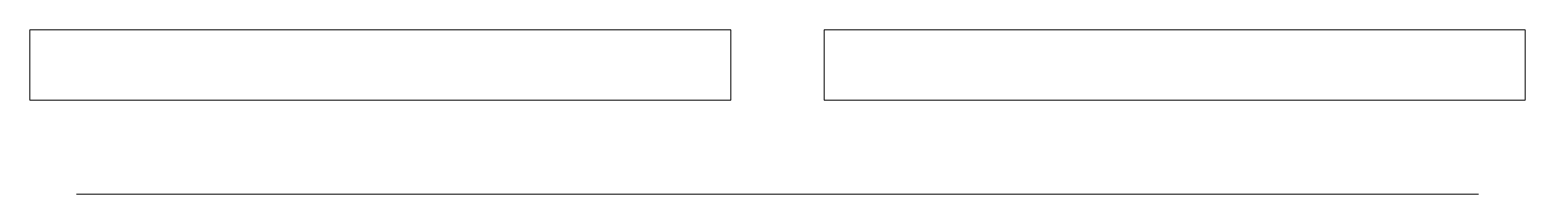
# Model space of a CAD drawing. Header units: inches. Extents: x 0 to 1920, y 0 to 210.
import ezdxf

# ---------------------------------------------------------------- set-up
doc = ezdxf.new("R2010")
doc.units = ezdxf.units.IN
doc.header["$MEASUREMENT"] = 0
doc.layers.add('WINDOW_门窗', color=4, linetype='Continuous', lineweight=20, true_color=0x00ffff)

msp = doc.modelspace()

# ---------------------------------------------------------------- linework, layer by layer
at = {"layer": 'WINDOW_门窗', "ltscale": 100}
for p, q in [((0, 120), (0, 210)), ((0, 210), (900, 210)), ((900, 210), (900, 120)), ((1920, 210), (1020, 210)), ((1020, 210), (1020, 120)), ((1920, 120), (1920, 210)), ((900, 120), (0, 120)), ((1020, 120), (1920, 120)), ((1860, 0), (60, 0))]:
    msp.add_line(p, q, dxfattribs=at)

doc.saveas('drawing.dxf')
